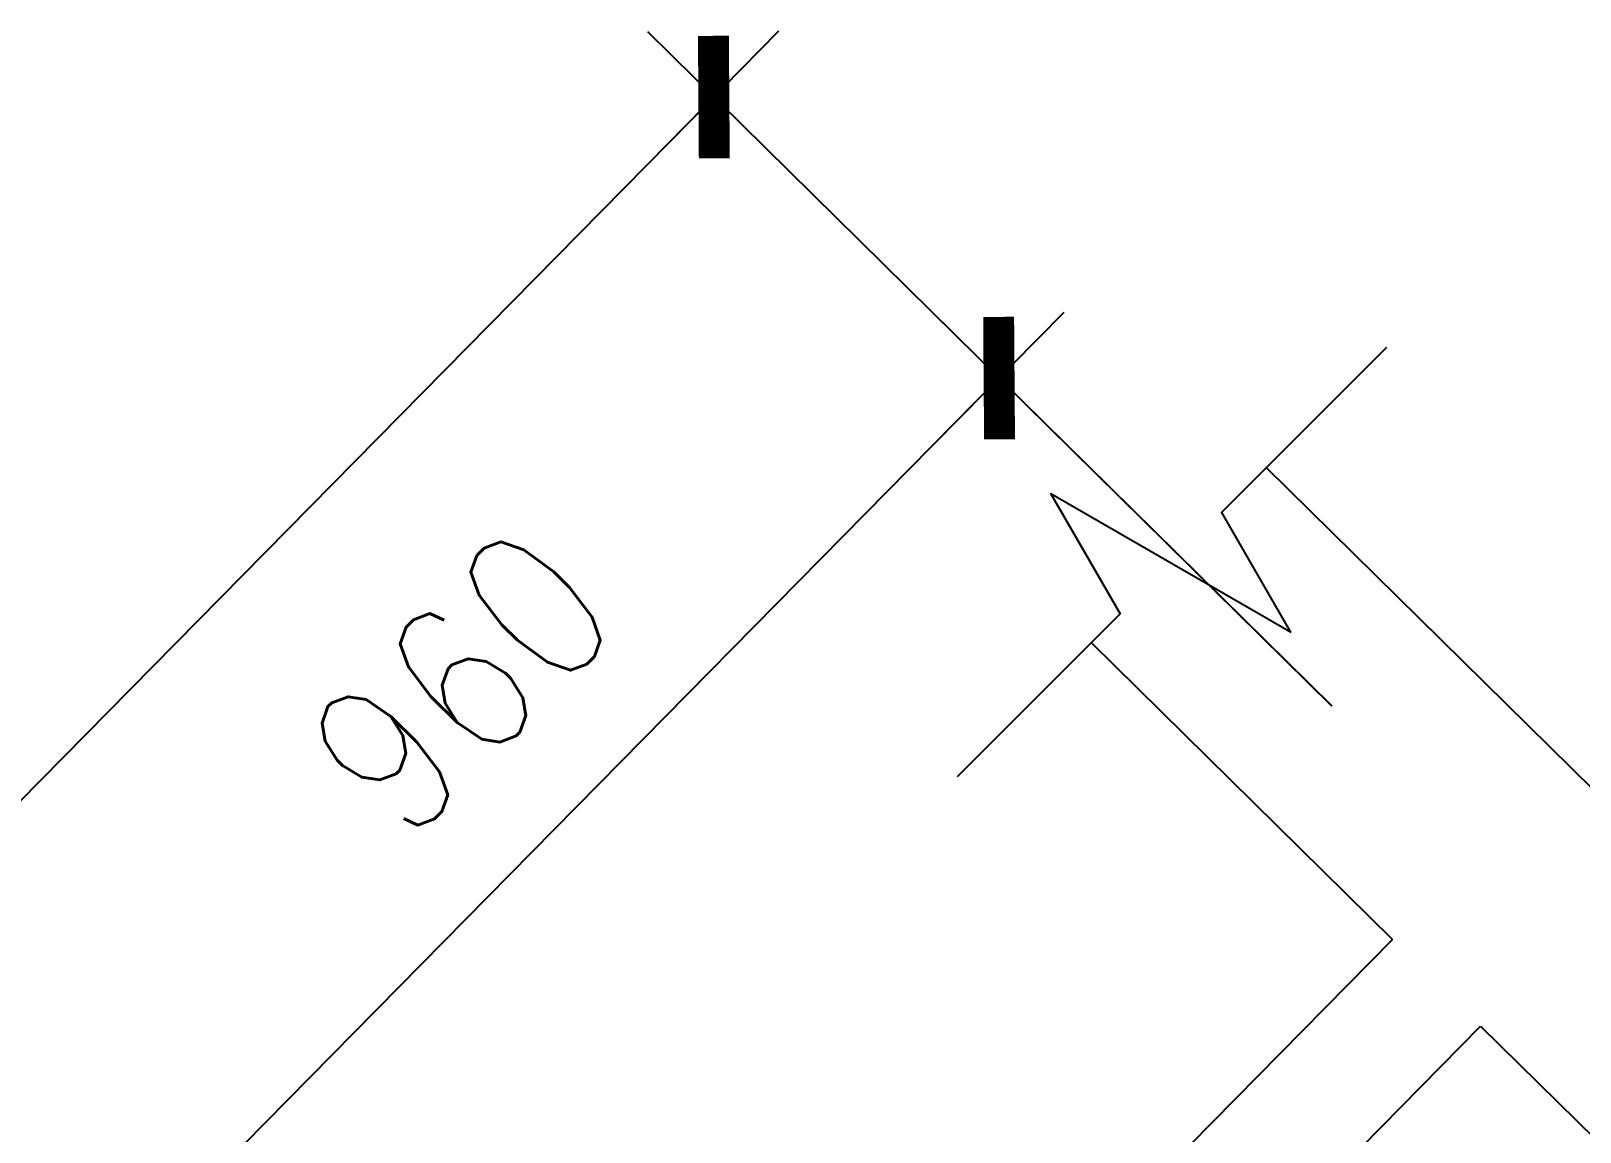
# Model space of a CAD drawing. Extents: x -357449 to -117302, y 127569 to 244935.
# Drawn here: x -253026 to -250522, y 223132 to 224912 of the extents above; entities that cross this region are included whole.
import ezdxf

# ---------------------------------------------------------------- set-up
doc = ezdxf.new("R2010")
doc.units = 0
doc.header["$MEASUREMENT"] = 0
doc.layers.get('0').update_dxf_attribs({"linetype": 'CONTINUOUS'})
doc.layers.get('DEFPOINTS').update_dxf_attribs({"linetype": 'CONTINUOUS'})
for name, color, linetype in [('LG', 11, 'CONTINUOUS'), ('WALL', 1, 'CONTINUOUS'), ('WINDOWS', 4, 'CONTINUOUS')]:
    doc.layers.add(name, color=color, linetype=linetype)
doc.styles.add('DIM_FONT', font='SIMPLEX.shx', dxfattribs={"width": 0.8})
doc.dimstyles.get("Standard").update_dxf_attribs({"dimtxt": 375, "dimasz": 1, "dimexe": 150, "dimexo": 0, "dimgap": 200, "dimtad": 1, "dimdec": 0, "dimzin": 0, "dimdsep": 46, "dimtxsty": 'DIM_FONT', "dimblk1": '_DIMX', "dimblk2": '_DIMX', "dimsah": 1, "dimcen": 200, "dimclrd": 256, "dimclre": 256, "dimclrt": 4, "dimadec": 0, "dimazin": 0, "dimtfac": 1, "dimtdec": 0, "dimtix": 1, "dimtmove": 2, "dimatfit": 3, "dimldrblk": '_DIMX', "dimfxl": 0, "dimtolj": 1, "dimtzin": 0, "dimarcsym": 0})

# ---------------------------------------------------------------- blocks, each defined once
blk = doc.blocks.new('_DIMX')
blk.add_line((-150, 0), (150, 0))
at = {"const_width": 50}
blk.add_lwpolyline([(-70, -70), (70, 70)], dxfattribs=at)
blk = doc.blocks.new('*D452')
at = {"linetype": 'ByBlock'}
for p, q in [((-287729.6, 148197.9), (-288374.7, 148833.6)), ((-289614.5, 147361.6), (-288268.5, 148727.6)), ((-289077, 146830.5), (-289722.1, 147466.2))]:
    blk.add_line(p, q, dxfattribs=at)
at = {"layer": 'DEFPOINTS', "color": 0, "linetype": 'ByBlock'}
for p in [(-288267.8, 148728.3), (-287729.6, 148197.9), (-289077, 146830.5)]:
    blk.add_point(p, dxfattribs=at)
at = {"linetype": 'ByBlock'}
for p, rotation in [((-288267.8, 148728.3), 45.42128490416881), ((-289615.2, 147360.9), 225.4212849041688)]:
    blk.add_blockref('_DIMX', p, dxfattribs=dict(at, rotation=rotation))
at = {"color": 4, "linetype": 'ByBlock', "insert": (-289137.4, 148237.6), "char_height": 250, "attachment_point": 5, "rotation": 45.4213, "style": 'DIM_FONT'}
blk.add_mtext('\\A1;960', dxfattribs=at)
blk = doc.blocks.new('*D453')
at = {"linetype": 'ByBlock'}
for p, q in [((-287345.1, 147819), (-288451.3, 148909.1)), ((-288345.1, 148803.1), (-291572.4, 145528)), ((-290573.8, 144542.5), (-291680, 145632.6))]:
    blk.add_line(p, q, dxfattribs=at)
at = {"layer": 'DEFPOINTS', "color": 0, "linetype": 'ByBlock'}
for p in [(-287345.1, 147819), (-291573.1, 145527.3), (-290573.8, 144542.5)]:
    blk.add_point(p, dxfattribs=at)
at = {"linetype": 'ByBlock'}
for p, rotation in [((-288344.4, 148803.8), 45.4212849041687), ((-291573.1, 145527.3), 225.4212849041687)]:
    blk.add_blockref('_DIMX', p, dxfattribs=dict(at, rotation=rotation))
at = {"color": 4, "linetype": 'ByBlock', "insert": (-290154.7, 147358.5), "char_height": 250, "attachment_point": 5, "rotation": 45.4213, "style": 'DIM_FONT'}
blk.add_mtext('\\A1;2300', dxfattribs=at)

msp = doc.modelspace()

# ---------------------------------------------------------------- linework, layer by layer
at = {"layer": 'LG'}
msp.add_lwpolyline([(-250834.83, 224400.52), (-251101.79, 224133.56), (-250989.98, 223939.9), (-251377.3, 224163.52), (-251265.49, 223969.86), (-251528.94, 223706.41)], dxfattribs=at)
at = {"layer": 'WALL'}
for p, q in [((-251029.27, 224206.08), (-246840.41, 220078.38)), ((-251312.12, 223923.23), (-250825.06, 223443.28)), ((-253913.37, 220309.22), (-250825.06, 223443.28)), ((-253630.53, 220311.3), (-250682.6, 223302.91)), ((-250682.6, 223302.91), (-247121.17, 219793.46))]:
    msp.add_line(p, q, dxfattribs=at)

# ---------------------------------------------------------------- dimensions: what is measured, and where the dimension line sits
at = {"layer": 'WINDOWS'}
for p1, p2, distance, picture, middle, set_off in [((-250922.9, 223820.48), (-254151.58, 220543.96), -1403.04, '*D453', (-253732.49, 223360.02), (36422.17, 76001.47)), ((-252270.31, 222453.1), (-250922.9, 223820.48), 755.63, '*D452', (-252330.71, 223860.18), (36806.69, 75622.56))]:
    dim = msp.add_aligned_dim(p1=p1, p2=p2, distance=distance, dimstyle='Standard', override={"dimtxt": 250, "dimgap": 150, "dimlfac": 0.5, "dimblk": '_DIMX'}, dxfattribs=at)
    dim.commit()
    dim.dimension.update_dxf_attribs({"geometry": picture, "text_midpoint": middle, "insert": set_off})

doc.saveas('drawing.dxf')
